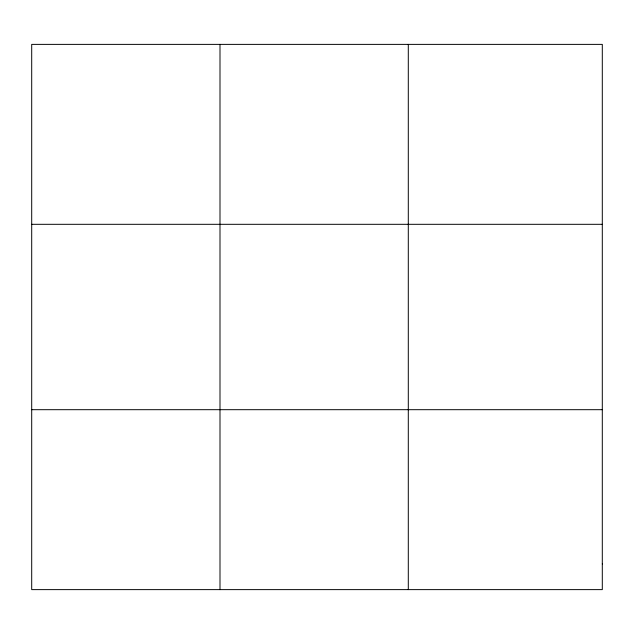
<?xml version="1.0" encoding="UTF-8"?>
<svg xmlns="http://www.w3.org/2000/svg" width="634" height="634" viewBox="0 0 634 634"><rect width="100%" height="100%" fill="white"/><g stroke="black" fill="none" stroke-linecap="round" stroke-linejoin="round"><path stroke-width="0.95" d="M219.998 589.62L219.998 44.38M408.296 589.62L408.296 44.38M31.7 224.309L602.3 224.309M31.7 409.691L602.3 409.691M602.3 563.919L602.3 589.62L31.7 589.62L31.7 44.38L602.3 44.38L602.3 563.919"/></g></svg>
